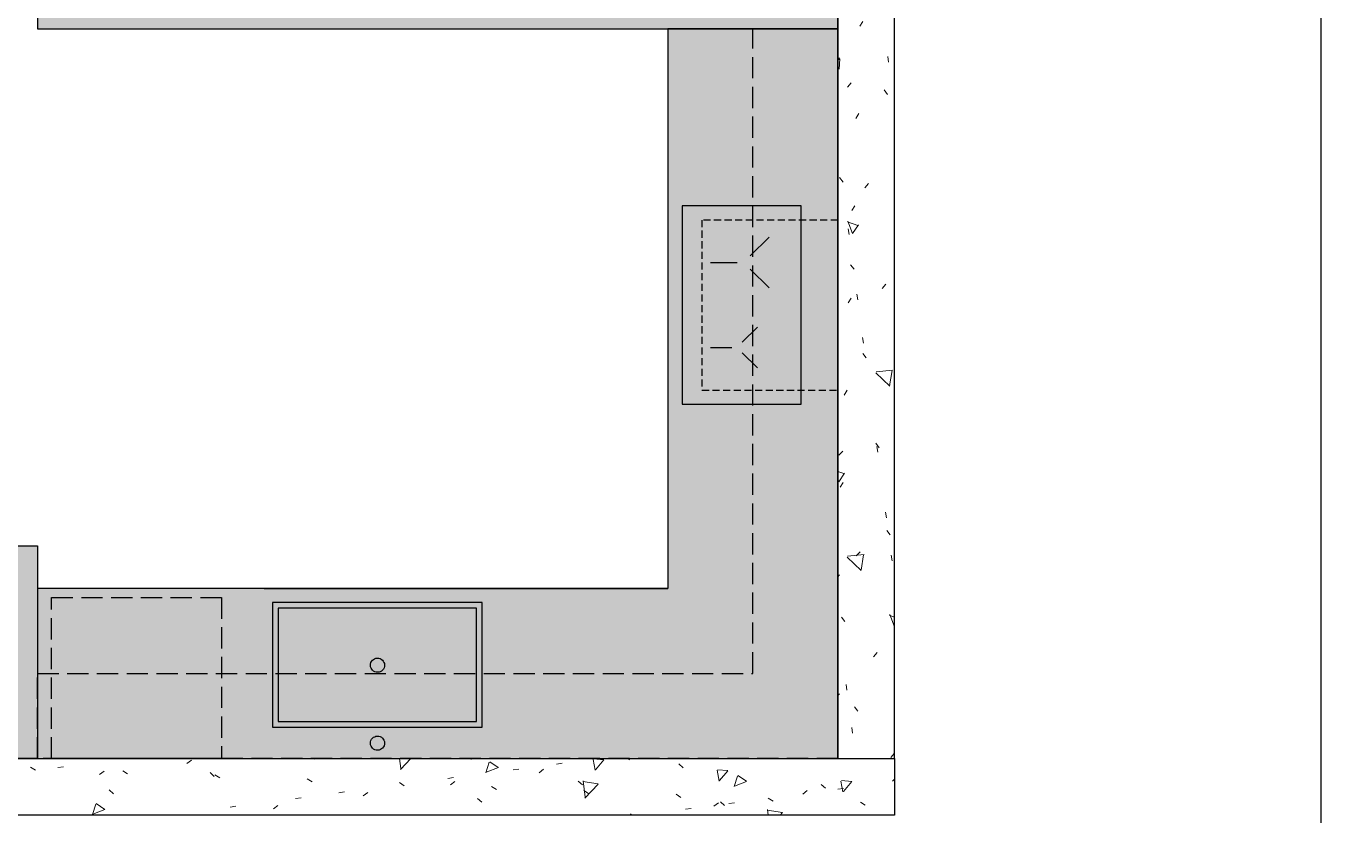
# Model space of a CAD drawing. Header units: millimetres. Extents: x 138979 to 257434, y 2210 to 57479.
# Drawn here: x 252863 to 257434, y 20392 to 23177 of the extents above; entities that cross this region are included whole.
import ezdxf
from ezdxf.lldxf.tags import DXFTag

# ---------------------------------------------------------------- set-up
doc = ezdxf.new("R2010")
doc.units = ezdxf.units.MM
doc.linetypes.add('( Hidden )', pattern=[0.375, 0.25, -0.125])
doc.linetypes.add('DASH', pattern=[0.35, 0.25, -0.1])
doc.layers.add('GAR-DOOR', color=4, linetype='Continuous')
doc.layers.add('GAR-FFE', color=1, linetype='Continuous')
doc.layers.add('WALL-FILL-4', color=254, linetype='Continuous', lineweight=9)
doc.layers.add('WALL-RETCUT-1', color=1, linetype='Continuous', lineweight=25)
tags = doc.linetypes.add('HIDDEN1', pattern=[0.2, 0.1, -0.1]).pattern_tags.tags
tags[6:7] = [DXFTag(74, 4), DXFTag(75, 0), DXFTag(340, '0'), DXFTag(46, 1.0), DXFTag(50, 0.0), DXFTag(44, 0.0), DXFTag(45, 0.0)]
tags[4:5] = [DXFTag(74, 4), DXFTag(75, 0), DXFTag(340, '0'), DXFTag(46, 1.0), DXFTag(50, 0.0), DXFTag(44, 0.0), DXFTag(45, 0.0)]

# ---------------------------------------------------------------- blocks, each defined once
blk = doc.blocks.new('Type E2')
h = blk.add_hatch(color=9)
h.dxf.hatch_style = 1
h.paths.add_polyline_path([(209745.3, 15169.1), (208970.3, 15169.1), (208970.3, 12344), (209120.3, 12344), (209120.3, 15019.1), (209745.3, 15019.1)])
at = {"layer": 'WALL-FILL-4'}
h = blk.add_hatch(dxfattribs=at)
h.set_pattern_fill('FP_118', color=256, angle=-400, style=0, pattern_type=2)
h.set_pattern_definition([(140, (206395.34, 28019.04), (38.254, 437.242), [45.72, -502.92]), (85, (206395.34, 28019.04), (-458.537, -84.583), [36.576, -402.336]), (190.451, (206398.53, 28055.48), (-420.28, 352.662), [38.856, -427.416]), (136.184, (206273.4, 28019.04), (100.903, 650.59), [68.58, -754.38]), (186.636, (206281.8, 28073.26), (-593.826, 569.766), [58.284, -641.124]), (81.184, (206273.4, 28019.04), (-593.82, 569.772), [54.864, -603.504]), (111, (206303.9, 28080), (245.437, 363.875), [45.72, -502.92]), (56, (206303.9, 28080), (-442.052, 148.325), [36.576, -402.336]), (161.451, (206324.35, 28110.32), (-196.611, 512.201), [38.856, -427.416]), (127.5, (206395.34, 28019.04), (-202.9318, 7.4128), [20.117, -377.342, 20.117, -792.175]), (127.5, (206395.34, 28019.04), (-202.9318, 7.4128), [-417.576, -388.315, 20.117, -383.743]), (97.5, (206395.34, 28019.04), (-240.433, 160.3672), [20.117, -212.75, 20.117, -522.122]), (97.5, (206395.34, 28019.04), (-240.433, 160.3672), [-252.984, -368.198, 20.117, -133.807]), (57.5, (206395.34, 27883.1), (13.7491, 325.4178), [20.117, -132.283, 20.117, -1086.307]), (57.5, (206395.34, 27883.1), (13.7491, 325.4178), [-172.517, -455.371, 20.117, -610.819]), (47.5, (206395.34, 27822.14), (-61.0244, 355.51), [20.117, -178.003, 20.117, -743.712]), (47.5, (206395.34, 27822.14), (-61.0244, 355.51), [-218.237, -295.656, 20.117, -427.939])])
h.paths.add_polyline_path([(206195.3, 17019.1), (206395.3, 17019.1), (206395.3, 12144), (206195.3, 12144)])
h = blk.add_hatch(dxfattribs=at)
h.set_pattern_fill('FP_118', color=256, angle=-490, style=0, pattern_type=2)
h.set_pattern_definition([(50, (214945.34, 12144.04), (437.242, -38.254), [45.72, -502.92]), (355, (214945.34, 12144.04), (-84.583, 458.537), [36.576, -402.336]), (100.451, (214981.77, 12140.85), (352.662, 420.28), [38.856, -427.416]), (46.184, (214945.34, 12265.96), (650.59, -100.903), [68.58, -754.38]), (96.636, (214999.55, 12257.55), (569.766, 593.826), [58.284, -641.124]), (351.184, (214945.34, 12265.96), (569.77, 593.82), [54.864, -603.504]), (21, (215006.3, 12235.48), (363.875, -245.437), [45.72, -502.92]), (326, (215006.3, 12235.5), (148.325, 442.052), [36.576, -402.336]), (71.451, (215036.6, 12215.02), (512.2, 196.611), [38.856, -427.416]), (37.5, (214945.34, 12144.04), (7.4128, 202.9318), [20.117, -377.342, 20.117, -792.175]), (37.5, (214945.34, 12144.04), (7.4128, 202.9318), [-417.576, -388.315, 20.117, -383.743]), (7.5, (214945.34, 12144.04), (160.367, 240.433), [20.117, -212.75, 20.117, -522.122]), (7.5, (214945.34, 12144.04), (160.367, 240.433), [-252.984, -368.198, 20.117, -133.807]), (327.5, (214809.4, 12144.04), (325.4178, -13.749), [20.117, -132.283, 20.117, -1086.307]), (327.5, (214809.4, 12144.04), (325.4178, -13.749), [-172.517, -455.371, 20.117, -610.819]), (317.5, (214748.44, 12144.04), (355.51, 61.024), [20.117, -178.003, 20.117, -743.712]), (317.5, (214748.44, 12144.04), (355.51, 61.024), [-218.237, -295.656, 20.117, -427.939])])
h.paths.add_polyline_path([(206395.3, 12344), (206395.3, 12144), (215195.3, 12144), (215195.3, 12344)])
at = {"layer": 'WALL-RETCUT-1'}
for points in [[(206395.3, 12144), (206195.3, 12144), (206195.3, 17019.1), (206395.3, 17019.1)], [(208970.3, 15169.1), (208970.3, 12344), (209120.3, 12344), (209120.3, 15019.1), (209745.3, 15019.1), (209745.3, 15169.1)], [(215195.3, 12144), (215195.3, 12344), (206395.3, 12344), (206395.3, 12144)]]:
    blk.add_lwpolyline(points, close=True, dxfattribs=at)
blk = doc.blocks.new('Hob02')
at = {"true_color": 0xffffff}
h = blk.add_hatch(color=7, dxfattribs=at)
h.dxf.hatch_style = 1
h.paths.add_polyline_path([(239232.5, 48773.9), (238812.5, 48773.9), (238812.5, 48073.9), (239232.5, 48073.9)])
at = {"layer": 'GAR-FFE'}
for p, q in [((239053.1, 48597.4), (239119.4, 48663.7)), ((238912.5, 48573.9), (239006.2, 48573.9)), ((239053.1, 48550.5), (239119.4, 48484.2)), ((239025, 48292.7), (239078, 48345.7)), ((238912.5, 48273.9), (238987.5, 48273.9)), ((239025, 48255.2), (239078, 48202.1))]:
    blk.add_line(p, q, dxfattribs=at)
blk.add_lwpolyline([(238812.5, 48773.9), (238812.5, 48073.9), (239232.5, 48073.9), (239232.5, 48773.9)], close=True, dxfattribs=at)
blk = doc.blocks.new('sink03')
at = {"layer": 'GAR-FFE', "true_color": 0xffffff}
h = blk.add_hatch(color=7, dxfattribs=at)
h.dxf.hatch_style = 1
h.paths.add_polyline_path([(255328.9, 18277.4), (255328.9, 18717.4), (254588.9, 18717.4), (254588.9, 18277.4)])
at = {"layer": 'GAR-FFE', "color": 8, "linetype": 'HIDDEN1', "ltscale": 100}
blk.add_lwpolyline([(255328.9, 18717.4), (254588.9, 18717.4), (254588.9, 18277.4), (255328.9, 18277.4)], close=True, dxfattribs=at)
at = {"layer": 'GAR-FFE'}
blk.add_lwpolyline([(255308.9, 18697.4), (254608.9, 18697.4), (254608.9, 18297.4), (255308.9, 18297.4)], close=True, dxfattribs=at)
at = {"layer": 'GAR-FFE', "extrusion": (0.076651, -0.029842, 0.996611)}
for centre in [(109734.7, -230095.3, 18990.8), (109478.4, -230194.8, 18999)]:
    blk.add_circle(centre, 25, dxfattribs=at)
blk = doc.blocks.new('WDryer01')
at = {"layer": 'GAR-FFE', "true_color": 0xffffff}
h = blk.add_hatch(color=7, dxfattribs=at)
h.dxf.hatch_style = 1
h.paths.add_polyline_path([(202430.6, 47603.1), (202430.6, 47003.1), (202998.6, 47003.1), (202998.6, 47603.1)])
at = {"layer": 'GAR-FFE', "linetype": 'DASH', "ltscale": 300}
blk.add_lwpolyline([(202998.6, 47003.1), (202998.6, 47603.1), (202430.6, 47603.1), (202430.6, 47003.1)], close=True, dxfattribs=at)

msp = doc.modelspace()

# ---------------------------------------------------------------- hatches: boundary and pattern name
at = {"layer": 'GAR-FFE', "true_color": 0xffffff}
h = msp.add_hatch(color=7, dxfattribs=at)
h.dxf.hatch_style = 1
h.paths.add_polyline_path([(255728.9, 20592.2), (252903.9, 20592.2), (252903.9, 21192.2), (255128.9, 21192.2), (255128.9, 23167.2), (255728.9, 23167.2)])
h = msp.add_hatch(color=7, dxfattribs=at)
h.dxf.hatch_style = 1
h.paths.add_polyline_path([(252903.9, 21342.2), (251753.9, 21342.2), (251753.9, 20592.2), (252903.9, 20592.2)])

# ---------------------------------------------------------------- linework, layer by layer
at = {"layer": 'Defpoints'}
msp.add_lwpolyline([(238803.9, 17607.1), (257433.9, 17607.1), (257433.9, 32457.1), (238803.9, 32457.1)], close=True, dxfattribs=at)
at = {"layer": 'GAR-FFE'}
msp.add_line((253703.9, 21192.2), (255128.9, 21192.2), dxfattribs=at)
for points in [[(252903.9, 21192.2), (252903.9, 20592.2), (255728.9, 20592.2), (255728.9, 23167.2), (255128.9, 23167.2), (255128.9, 21192.2)], [(251753.9, 21342.2), (252903.9, 21342.2), (252903.9, 20592.2), (251753.9, 20592.2)]]:
    msp.add_lwpolyline(points, close=True, dxfattribs=at)
at = {"layer": 'GAR-FFE', "linetype": 'DASH', "ltscale": 300}
msp.add_lwpolyline([(255428.9, 23167.2), (255728.9, 23167.2), (255728.9, 20592.2), (252903.9, 20592.2), (252903.9, 20892.2), (255428.9, 20892.2)], close=True, dxfattribs=at)
at = {"layer": 'GAR-FFE', "linetype": '( Hidden )', "ltscale": 100}
msp.add_lwpolyline([(255248.9, 22492.2), (255248.9, 21892.2), (255728.9, 21892.2), (255728.9, 22492.2)], close=True, dxfattribs=at)

# ---------------------------------------------------------------- block references
at = {"color": 51, "true_color": 0xf8f6b0, "transparency": 33554559, "rotation": 90}
msp.add_blockref('Type E2', (268073, -185803.1), dxfattribs=at)
at = {"layer": 'GAR-DOOR', "xscale": -1, "rotation": 270}
msp.add_blockref('WDryer01', (205950.8, -181838.4), dxfattribs=at)
at = {"layer": 'GAR-DOOR'}
msp.add_blockref('sink03', (-855, 2424.8), dxfattribs=at)
at = {"layer": 'GAR-FFE'}
msp.add_blockref('Hob02', (16366.5, -26231.7), dxfattribs=at)

doc.saveas('drawing.dxf')
